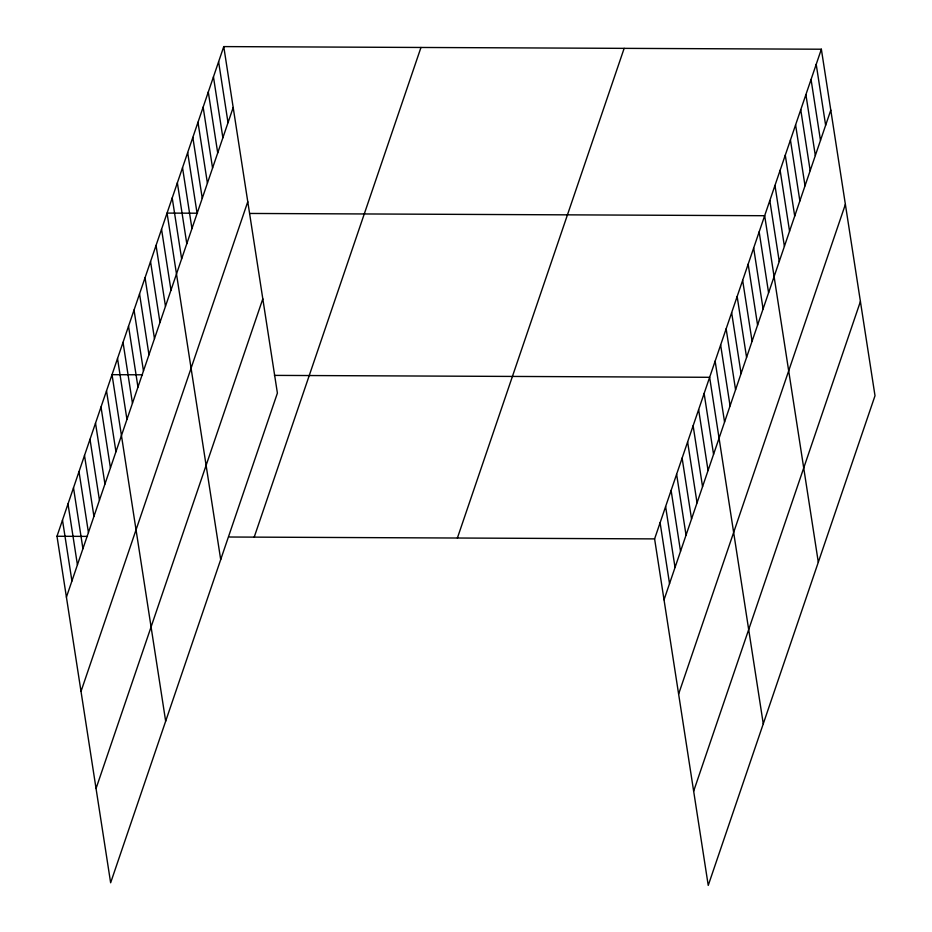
<?xml version="1.0" encoding="UTF-8"?>
<svg xmlns="http://www.w3.org/2000/svg" width="932" height="932" viewBox="0 0 932 932"><rect width="100%" height="100%" fill="white"/><g stroke="black" fill="none" stroke-linecap="round" stroke-linejoin="round"><path stroke-width="1.4" d="M223.762 46.6L277.398 393.106L110.64 882.779L56.992 536.261L223.762 46.6L821.36 49.221L875.008 395.739L708.238 885.4L654.602 538.894L821.36 49.221M66.417 597.167L233.186 107.495M81.014 691.416L247.772 201.755M96.043 788.519L262.812 298.857M254.203 537.135L420.973 47.462M457.391 538.02L624.149 48.359M664.027 599.789L830.796 110.127M678.624 694.037L845.382 204.376M693.653 791.152L860.422 301.479M197.502 213.218L167.061 213.09L220.698 559.596M249.706 213.451L764.671 215.711L818.308 562.217M142.48 374.804L112.026 374.676L165.663 721.182M274.427 375.386L709.636 377.297L763.273 723.814M56.992 536.261L87.445 536.401M229.552 537.018L654.602 538.894M816.211 64.355L825.636 125.261M811.061 79.5L820.486 140.394M805.9 94.633L815.325 155.528M800.751 109.766L810.176 170.661M795.59 124.9L805.027 185.806M790.441 140.033L799.866 200.939M785.28 155.166L794.716 216.073M780.131 170.3L789.555 231.206M774.97 185.445L784.406 246.339M769.82 200.578L779.245 261.473M759.161 231.87L768.585 292.764M753.662 248.029L763.087 308.923M748.151 264.187L757.588 325.082M742.653 280.346L752.077 341.252M737.154 296.504L746.579 357.41M731.643 312.663L741.08 373.569M726.144 328.821L735.569 389.727M720.634 344.98L730.071 405.886M715.135 361.138L724.56 422.045M704.126 393.455L713.562 454.362M698.627 409.614L708.052 470.52M693.128 425.773L702.553 486.679M687.618 441.931L697.043 502.837M682.119 458.09L691.544 518.996M676.609 474.248L686.045 535.154M671.11 490.407L680.535 551.313M665.611 506.565L675.036 567.471M660.101 522.724L669.537 583.63M218.601 61.733L228.025 122.64M213.451 76.867L222.876 137.773M208.29 92L217.715 152.906M203.141 107.145L212.566 168.04M197.98 122.278L207.417 183.173M192.831 137.412L202.256 198.306M187.67 152.545L197.106 213.451M182.521 167.678L191.945 228.585M177.36 182.812L186.796 243.718M172.21 197.945L181.635 258.851M161.551 229.249L170.975 290.143M156.052 245.407L165.477 306.302M150.541 261.566L159.978 322.46M145.043 277.724L154.467 338.619M139.544 293.883L148.969 354.777M134.033 310.041L143.47 370.936M128.534 326.2L137.959 387.095M123.036 342.359L132.46 403.253M117.525 358.517L126.95 419.412M106.516 390.834L115.952 451.729M101.017 406.993L110.442 467.887M95.518 423.151L104.943 484.046M90.008 439.31L99.444 500.216M84.509 455.468L93.934 516.375M78.999 471.627L88.435 532.533M73.5 487.786L82.925 548.692M68.001 503.944L77.426 564.85M62.491 520.103L71.927 581.009"/></g></svg>
